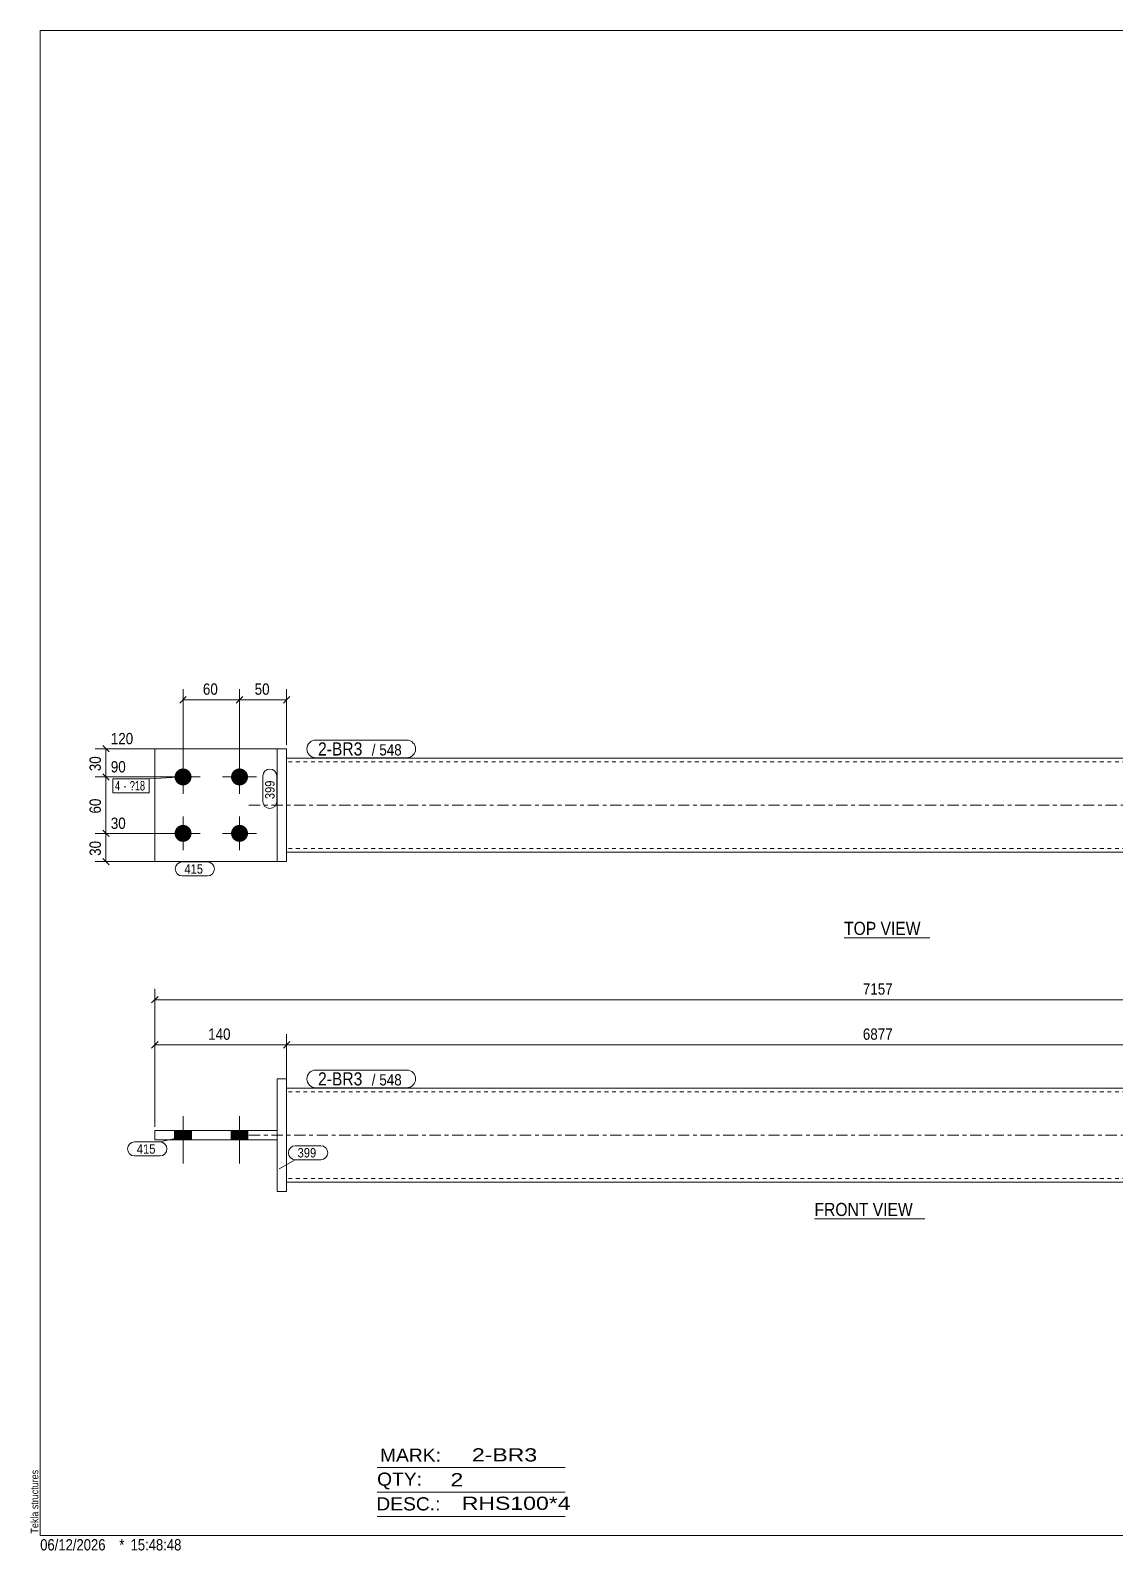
# Model space of a CAD drawing. Header units: millimetres. Extents: x 2 to 579, y 1 to 405.
# Drawn here: x 2.4 to 290.7, y 1 to 405 of the extents above; entities that cross this region are included whole.
import ezdxf

# ---------------------------------------------------------------- set-up
doc = ezdxf.new("R2010")
doc.units = ezdxf.units.MM
for name, pattern in [('XKITLINE00', [0]), ('XKITLINE01', [4, 1, -1, 1, -1]), ('XKITLINE03', [6, 3, -1, 1, -1])]:
    doc.linetypes.add(name, pattern=pattern)
for name, color, linetype, lineweight in [('Bolt', 3, 'Continuous', 0), ('BoltMark', 7, 'Continuous', 0), ('Dimensions', 7, 'Continuous', 0), ('DrawingSheet', 5, 'Continuous', 0), ('OtherObjectType', 7, 'Continuous', 0), ('Part', 2, 'Continuous', 0), ('PartMark', 7, 'Continuous', 0)]:
    doc.layers.add(name, color=color, linetype=linetype, lineweight=lineweight)
doc.styles.add('ARIAL', font='ARIAL.TTF')
doc.styles.add('ARIAL_NARROW', font='ARIALN.TTF')

# ---------------------------------------------------------------- blocks, each defined once
blk = doc.blocks.new('*A1')
at = {"layer": 'Bolt'}
for points in [[(45.2, 112.63), (45.2, 110.13), (40.7, 110.13), (40.7, 112.63)], [(45.2, 112.63), (45.2, 110.13), (40.7, 110.13), (40.7, 112.63)], [(60.2, 112.63), (60.2, 110.13), (55.7, 110.13), (55.7, 112.63)], [(60.2, 112.63), (60.2, 110.13), (55.7, 110.13), (55.7, 112.63)]]:
    blk.add_hatch(color=3, dxfattribs=at).paths.add_polyline_path(points, flags=17)
at = {"layer": 'Bolt', "color": 3, "linetype": 'XKITLINE00', "lineweight": 0}
for p, q in [((42.95, 116.38), (42.95, 103.88)), ((42.95, 116.38), (42.95, 103.88)), ((57.95, 116.38), (57.95, 103.88)), ((57.95, 116.38), (57.95, 103.88)), ((40.7, 112.63), (40.7, 110.13)), ((40.7, 112.63), (40.7, 110.13)), ((45.2, 112.63), (45.2, 110.13)), ((45.2, 112.63), (45.2, 110.13)), ((55.7, 112.63), (55.7, 110.13)), ((55.7, 112.63), (55.7, 110.13)), ((60.2, 112.63), (60.2, 110.13)), ((60.2, 112.63), (60.2, 110.13))]:
    blk.add_line(p, q, dxfattribs=at)
blk = doc.blocks.new('*A3')
at = {"layer": 'Part'}
blk.add_hatch(color=2, dxfattribs=at).paths.add_polyline_path([(309.75, 125.28), (311.35, 125.28), (310.55, 123.88)], flags=17)
at = {"layer": 'Part', "color": 2, "linetype": 'XKITLINE00', "lineweight": 0}
for p, q in [((310.55, 123.88), (309.75, 125.28)), ((309.75, 125.28), (311.35, 125.28)), ((311.35, 125.28), (310.55, 123.88)), ((70.45, 123.88), (227.95, 123.88)), ((228.05, 123.88), (385.55, 123.88)), ((227.95, 98.88), (70.45, 98.88)), ((385.55, 98.88), (228.05, 98.88))]:
    blk.add_line(p, q, dxfattribs=at)
at = {"layer": 'Part', "color": 7, "linetype": 'XKITLINE01', "lineweight": 0}
for p, q in [((70.45, 98.88), (70.45, 123.88)), ((227.95, 122.88), (70.45, 122.88)), ((385.55, 122.88), (228.05, 122.88)), ((385.55, 123.88), (385.55, 98.88)), ((227.95, 99.88), (70.45, 99.88)), ((385.55, 99.88), (228.05, 99.88))]:
    blk.add_line(p, q, dxfattribs=at)
at = {"layer": 'Part', "color": 7, "linetype": 'XKITLINE03', "lineweight": 0}
for p, q in [((60.45, 111.38), (227.95, 111.38)), ((228.05, 111.38), (395.55, 111.38))]:
    blk.add_line(p, q, dxfattribs=at)
at = {"layer": 'Part', "color": 2, "linetype": 'XKITLINE00', "lineweight": 0}
blk.add_circle((310.55, 124.78), 1, dxfattribs=at)
blk = doc.blocks.new('*A4')
at = {"layer": 'Part', "color": 2, "linetype": 'XKITLINE00', "lineweight": 0}
for p, q in [((35.45, 110.13), (35.45, 112.63)), ((35.45, 112.63), (67.95, 112.63)), ((35.45, 110.13), (67.95, 110.13)), ((67.95, 110.13), (67.95, 112.63))]:
    blk.add_line(p, q, dxfattribs=at)
blk = doc.blocks.new('*A5')
at = {"layer": 'Part', "color": 2, "linetype": 'XKITLINE00', "lineweight": 0}
for p, q in [((70.45, 126.38), (67.95, 126.38)), ((67.95, 96.38), (67.95, 126.38)), ((70.45, 96.38), (70.45, 126.38)), ((70.45, 96.38), (67.95, 96.38))]:
    blk.add_line(p, q, dxfattribs=at)
blk = doc.blocks.new('*A8')
at = {"layer": 'Bolt'}
for points in [[(42.89, 204.33), (42.84, 204.33), (42.78, 204.34), (42.73, 204.34), (42.67, 204.35), (42.62, 204.36), (42.57, 204.37), (42.51, 204.38), (42.46, 204.39), (42.4, 204.4), (42.35, 204.41), (42.3, 204.43), (42.24, 204.45), (42.19, 204.46), (42.14, 204.48), (42.09, 204.5), (42.04, 204.53), (41.99, 204.55), (41.94, 204.57), (41.89, 204.6), (41.84, 204.62), (41.79, 204.65), (41.75, 204.68), (41.7, 204.71), (41.65, 204.74), (41.61, 204.77), (41.57, 204.81), (41.52, 204.84), (41.48, 204.88), (41.44, 204.92), (41.4, 204.95), (41.36, 204.99), (41.32, 205.03), (41.28, 205.07), (41.25, 205.11), (41.21, 205.15), (41.18, 205.2), (41.14, 205.24), (41.11, 205.29), (41.08, 205.33), (41.05, 205.38), (41.02, 205.43), (40.99, 205.47), (40.97, 205.52), (40.94, 205.57), (40.92, 205.62), (40.89, 205.67), (40.87, 205.72), (40.85, 205.77), (40.83, 205.82), (40.81, 205.88), (40.8, 205.93), (40.78, 205.98), (40.77, 206.04), (40.75, 206.09), (40.74, 206.14), (40.73, 206.2), (40.72, 206.25), (40.72, 206.31), (40.71, 206.36), (40.71, 206.42), (40.7, 206.47), (40.7, 206.53), (40.7, 206.58), (40.7, 206.64), (40.7, 206.69), (40.71, 206.75), (40.71, 206.8), (40.72, 206.86), (40.72, 206.91), (40.73, 206.97), (40.74, 207.02), (40.75, 207.08), (40.77, 207.13), (40.78, 207.18), (40.8, 207.24), (40.81, 207.29), (40.83, 207.34), (40.85, 207.39), (40.87, 207.44), (40.89, 207.49), (40.92, 207.54), (40.94, 207.59), (40.97, 207.64), (40.99, 207.69), (41.02, 207.74), (41.05, 207.79), (41.08, 207.83), (41.11, 207.88), (41.14, 207.92), (41.18, 207.97), (41.21, 208.01), (41.25, 208.05), (41.28, 208.09), (41.32, 208.13), (41.36, 208.17), (41.4, 208.21), (41.44, 208.25), (41.48, 208.29), (41.52, 208.32), (41.57, 208.36), (41.61, 208.39), (41.65, 208.42), (41.7, 208.45), (41.75, 208.48), (41.79, 208.51), (41.84, 208.54), (41.89, 208.57), (41.94, 208.59), (41.99, 208.62), (42.04, 208.64), (42.09, 208.66), (42.14, 208.68), (42.19, 208.7), (42.24, 208.72), (42.3, 208.74), (42.35, 208.75), (42.4, 208.76), (42.46, 208.78), (42.51, 208.79), (42.57, 208.8), (42.62, 208.81), (42.67, 208.82), (42.73, 208.82), (42.78, 208.83), (42.84, 208.83), (42.89, 208.83), (42.95, 208.83), (43.01, 208.83), (43.06, 208.83), (43.12, 208.83), (43.17, 208.82), (43.23, 208.82), (43.28, 208.81), (43.33, 208.8), (43.39, 208.79), (43.44, 208.78), (43.5, 208.76), (43.55, 208.75), (43.6, 208.74), (43.66, 208.72), (43.71, 208.7), (43.76, 208.68), (43.81, 208.66), (43.86, 208.64), (43.91, 208.62), (43.96, 208.59), (44.01, 208.57), (44.06, 208.54), (44.11, 208.51), (44.15, 208.48), (44.2, 208.45), (44.25, 208.42), (44.29, 208.39), (44.33, 208.36), (44.38, 208.32), (44.42, 208.29), (44.46, 208.25), (44.5, 208.21), (44.54, 208.17), (44.58, 208.13), (44.62, 208.09), (44.65, 208.05), (44.69, 208.01), (44.72, 207.97), (44.76, 207.92), (44.79, 207.88), (44.82, 207.83), (44.85, 207.79), (44.88, 207.74), (44.91, 207.69), (44.93, 207.64), (44.96, 207.59), (44.98, 207.54), (45.01, 207.49), (45.03, 207.44), (45.05, 207.39), (45.07, 207.34), (45.09, 207.29), (45.1, 207.24), (45.12, 207.18), (45.13, 207.13), (45.15, 207.08), (45.16, 207.02), (45.17, 206.97), (45.18, 206.91), (45.18, 206.86), (45.19, 206.8), (45.19, 206.75), (45.2, 206.69), (45.2, 206.64), (45.2, 206.58), (45.2, 206.53), (45.2, 206.47), (45.19, 206.42), (45.19, 206.36), (45.18, 206.31), (45.18, 206.25), (45.17, 206.2), (45.16, 206.14), (45.15, 206.09), (45.13, 206.04), (45.12, 205.98), (45.1, 205.93), (45.09, 205.88), (45.07, 205.82), (45.05, 205.77), (45.03, 205.72), (45.01, 205.67), (44.98, 205.62), (44.96, 205.57), (44.93, 205.52), (44.91, 205.47), (44.88, 205.43), (44.85, 205.38), (44.82, 205.33), (44.79, 205.29), (44.76, 205.24), (44.72, 205.2), (44.69, 205.15), (44.65, 205.11), (44.62, 205.07), (44.58, 205.03), (44.54, 204.99), (44.5, 204.95), (44.46, 204.92), (44.42, 204.88), (44.38, 204.84), (44.33, 204.81), (44.29, 204.77), (44.25, 204.74), (44.2, 204.71), (44.15, 204.68), (44.11, 204.65), (44.06, 204.62), (44.01, 204.6), (43.96, 204.57), (43.91, 204.55), (43.86, 204.53), (43.81, 204.5), (43.76, 204.48), (43.71, 204.46), (43.66, 204.45), (43.6, 204.43), (43.55, 204.41), (43.5, 204.4), (43.44, 204.39), (43.39, 204.38), (43.33, 204.37), (43.28, 204.36), (43.23, 204.35), (43.17, 204.34), (43.12, 204.34), (43.06, 204.33), (43.01, 204.33), (42.95, 204.33)], [(57.89, 204.33), (57.84, 204.33), (57.78, 204.34), (57.73, 204.34), (57.67, 204.35), (57.62, 204.36), (57.57, 204.37), (57.51, 204.38), (57.46, 204.39), (57.4, 204.4), (57.35, 204.41), (57.3, 204.43), (57.24, 204.45), (57.19, 204.46), (57.14, 204.48), (57.09, 204.5), (57.04, 204.53), (56.99, 204.55), (56.94, 204.57), (56.89, 204.6), (56.84, 204.62), (56.79, 204.65), (56.75, 204.68), (56.7, 204.71), (56.65, 204.74), (56.61, 204.77), (56.57, 204.81), (56.52, 204.84), (56.48, 204.88), (56.44, 204.92), (56.4, 204.95), (56.36, 204.99), (56.32, 205.03), (56.28, 205.07), (56.25, 205.11), (56.21, 205.15), (56.18, 205.2), (56.14, 205.24), (56.11, 205.29), (56.08, 205.33), (56.05, 205.38), (56.02, 205.43), (55.99, 205.47), (55.97, 205.52), (55.94, 205.57), (55.92, 205.62), (55.89, 205.67), (55.87, 205.72), (55.85, 205.77), (55.83, 205.82), (55.81, 205.88), (55.8, 205.93), (55.78, 205.98), (55.77, 206.04), (55.75, 206.09), (55.74, 206.14), (55.73, 206.2), (55.72, 206.25), (55.72, 206.31), (55.71, 206.36), (55.71, 206.42), (55.7, 206.47), (55.7, 206.53), (55.7, 206.58), (55.7, 206.64), (55.7, 206.69), (55.71, 206.75), (55.71, 206.8), (55.72, 206.86), (55.72, 206.91), (55.73, 206.97), (55.74, 207.02), (55.75, 207.08), (55.77, 207.13), (55.78, 207.18), (55.8, 207.24), (55.81, 207.29), (55.83, 207.34), (55.85, 207.39), (55.87, 207.44), (55.89, 207.49), (55.92, 207.54), (55.94, 207.59), (55.97, 207.64), (55.99, 207.69), (56.02, 207.74), (56.05, 207.79), (56.08, 207.83), (56.11, 207.88), (56.14, 207.92), (56.18, 207.97), (56.21, 208.01), (56.25, 208.05), (56.28, 208.09), (56.32, 208.13), (56.36, 208.17), (56.4, 208.21), (56.44, 208.25), (56.48, 208.29), (56.52, 208.32), (56.57, 208.36), (56.61, 208.39), (56.65, 208.42), (56.7, 208.45), (56.75, 208.48), (56.79, 208.51), (56.84, 208.54), (56.89, 208.57), (56.94, 208.59), (56.99, 208.62), (57.04, 208.64), (57.09, 208.66), (57.14, 208.68), (57.19, 208.7), (57.24, 208.72), (57.3, 208.74), (57.35, 208.75), (57.4, 208.76), (57.46, 208.78), (57.51, 208.79), (57.57, 208.8), (57.62, 208.81), (57.67, 208.82), (57.73, 208.82), (57.78, 208.83), (57.84, 208.83), (57.89, 208.83), (57.95, 208.83), (58.01, 208.83), (58.06, 208.83), (58.12, 208.83), (58.17, 208.82), (58.23, 208.82), (58.28, 208.81), (58.33, 208.8), (58.39, 208.79), (58.44, 208.78), (58.5, 208.76), (58.55, 208.75), (58.6, 208.74), (58.66, 208.72), (58.71, 208.7), (58.76, 208.68), (58.81, 208.66), (58.86, 208.64), (58.91, 208.62), (58.96, 208.59), (59.01, 208.57), (59.06, 208.54), (59.11, 208.51), (59.15, 208.48), (59.2, 208.45), (59.25, 208.42), (59.29, 208.39), (59.33, 208.36), (59.38, 208.32), (59.42, 208.29), (59.46, 208.25), (59.5, 208.21), (59.54, 208.17), (59.58, 208.13), (59.62, 208.09), (59.65, 208.05), (59.69, 208.01), (59.72, 207.97), (59.76, 207.92), (59.79, 207.88), (59.82, 207.83), (59.85, 207.79), (59.88, 207.74), (59.91, 207.69), (59.93, 207.64), (59.96, 207.59), (59.98, 207.54), (60.01, 207.49), (60.03, 207.44), (60.05, 207.39), (60.07, 207.34), (60.09, 207.29), (60.1, 207.24), (60.12, 207.18), (60.13, 207.13), (60.15, 207.08), (60.16, 207.02), (60.17, 206.97), (60.18, 206.91), (60.18, 206.86), (60.19, 206.8), (60.19, 206.75), (60.2, 206.69), (60.2, 206.64), (60.2, 206.58), (60.2, 206.53), (60.2, 206.47), (60.19, 206.42), (60.19, 206.36), (60.18, 206.31), (60.18, 206.25), (60.17, 206.2), (60.16, 206.14), (60.15, 206.09), (60.13, 206.04), (60.12, 205.98), (60.1, 205.93), (60.09, 205.88), (60.07, 205.82), (60.05, 205.77), (60.03, 205.72), (60.01, 205.67), (59.98, 205.62), (59.96, 205.57), (59.93, 205.52), (59.91, 205.47), (59.88, 205.43), (59.85, 205.38), (59.82, 205.33), (59.79, 205.29), (59.76, 205.24), (59.72, 205.2), (59.69, 205.15), (59.65, 205.11), (59.62, 205.07), (59.58, 205.03), (59.54, 204.99), (59.5, 204.95), (59.46, 204.92), (59.42, 204.88), (59.38, 204.84), (59.33, 204.81), (59.29, 204.77), (59.25, 204.74), (59.2, 204.71), (59.15, 204.68), (59.11, 204.65), (59.06, 204.62), (59.01, 204.6), (58.96, 204.57), (58.91, 204.55), (58.86, 204.53), (58.81, 204.5), (58.76, 204.48), (58.71, 204.46), (58.66, 204.45), (58.6, 204.43), (58.55, 204.41), (58.5, 204.4), (58.44, 204.39), (58.39, 204.38), (58.33, 204.37), (58.28, 204.36), (58.23, 204.35), (58.17, 204.34), (58.12, 204.34), (58.06, 204.33), (58.01, 204.33), (57.95, 204.33)], [(42.89, 189.33), (42.84, 189.33), (42.78, 189.34), (42.73, 189.34), (42.67, 189.35), (42.62, 189.36), (42.57, 189.37), (42.51, 189.38), (42.46, 189.39), (42.4, 189.4), (42.35, 189.41), (42.3, 189.43), (42.24, 189.45), (42.19, 189.46), (42.14, 189.48), (42.09, 189.5), (42.04, 189.53), (41.99, 189.55), (41.94, 189.57), (41.89, 189.6), (41.84, 189.62), (41.79, 189.65), (41.75, 189.68), (41.7, 189.71), (41.65, 189.74), (41.61, 189.77), (41.57, 189.81), (41.52, 189.84), (41.48, 189.88), (41.44, 189.92), (41.4, 189.95), (41.36, 189.99), (41.32, 190.03), (41.28, 190.07), (41.25, 190.11), (41.21, 190.15), (41.18, 190.2), (41.14, 190.24), (41.11, 190.29), (41.08, 190.33), (41.05, 190.38), (41.02, 190.43), (40.99, 190.47), (40.97, 190.52), (40.94, 190.57), (40.92, 190.62), (40.89, 190.67), (40.87, 190.72), (40.85, 190.77), (40.83, 190.82), (40.81, 190.88), (40.8, 190.93), (40.78, 190.98), (40.77, 191.04), (40.75, 191.09), (40.74, 191.14), (40.73, 191.2), (40.72, 191.25), (40.72, 191.31), (40.71, 191.36), (40.71, 191.42), (40.7, 191.47), (40.7, 191.53), (40.7, 191.58), (40.7, 191.64), (40.7, 191.69), (40.71, 191.75), (40.71, 191.8), (40.72, 191.86), (40.72, 191.91), (40.73, 191.97), (40.74, 192.02), (40.75, 192.08), (40.77, 192.13), (40.78, 192.18), (40.8, 192.24), (40.81, 192.29), (40.83, 192.34), (40.85, 192.39), (40.87, 192.44), (40.89, 192.49), (40.92, 192.54), (40.94, 192.59), (40.97, 192.64), (40.99, 192.69), (41.02, 192.74), (41.05, 192.79), (41.08, 192.83), (41.11, 192.88), (41.14, 192.92), (41.18, 192.97), (41.21, 193.01), (41.25, 193.05), (41.28, 193.09), (41.32, 193.13), (41.36, 193.17), (41.4, 193.21), (41.44, 193.25), (41.48, 193.29), (41.52, 193.32), (41.57, 193.36), (41.61, 193.39), (41.65, 193.42), (41.7, 193.45), (41.75, 193.48), (41.79, 193.51), (41.84, 193.54), (41.89, 193.57), (41.94, 193.59), (41.99, 193.62), (42.04, 193.64), (42.09, 193.66), (42.14, 193.68), (42.19, 193.7), (42.24, 193.72), (42.3, 193.74), (42.35, 193.75), (42.4, 193.76), (42.46, 193.78), (42.51, 193.79), (42.57, 193.8), (42.62, 193.81), (42.67, 193.82), (42.73, 193.82), (42.78, 193.83), (42.84, 193.83), (42.89, 193.83), (42.95, 193.83), (43.01, 193.83), (43.06, 193.83), (43.12, 193.83), (43.17, 193.82), (43.23, 193.82), (43.28, 193.81), (43.33, 193.8), (43.39, 193.79), (43.44, 193.78), (43.5, 193.76), (43.55, 193.75), (43.6, 193.74), (43.66, 193.72), (43.71, 193.7), (43.76, 193.68), (43.81, 193.66), (43.86, 193.64), (43.91, 193.62), (43.96, 193.59), (44.01, 193.57), (44.06, 193.54), (44.11, 193.51), (44.15, 193.48), (44.2, 193.45), (44.25, 193.42), (44.29, 193.39), (44.33, 193.36), (44.38, 193.32), (44.42, 193.29), (44.46, 193.25), (44.5, 193.21), (44.54, 193.17), (44.58, 193.13), (44.62, 193.09), (44.65, 193.05), (44.69, 193.01), (44.72, 192.97), (44.76, 192.92), (44.79, 192.88), (44.82, 192.83), (44.85, 192.79), (44.88, 192.74), (44.91, 192.69), (44.93, 192.64), (44.96, 192.59), (44.98, 192.54), (45.01, 192.49), (45.03, 192.44), (45.05, 192.39), (45.07, 192.34), (45.09, 192.29), (45.1, 192.24), (45.12, 192.18), (45.13, 192.13), (45.15, 192.08), (45.16, 192.02), (45.17, 191.97), (45.18, 191.91), (45.18, 191.86), (45.19, 191.8), (45.19, 191.75), (45.2, 191.69), (45.2, 191.64), (45.2, 191.58), (45.2, 191.53), (45.2, 191.47), (45.19, 191.42), (45.19, 191.36), (45.18, 191.31), (45.18, 191.25), (45.17, 191.2), (45.16, 191.14), (45.15, 191.09), (45.13, 191.04), (45.12, 190.98), (45.1, 190.93), (45.09, 190.88), (45.07, 190.82), (45.05, 190.77), (45.03, 190.72), (45.01, 190.67), (44.98, 190.62), (44.96, 190.57), (44.93, 190.52), (44.91, 190.47), (44.88, 190.43), (44.85, 190.38), (44.82, 190.33), (44.79, 190.29), (44.76, 190.24), (44.72, 190.2), (44.69, 190.15), (44.65, 190.11), (44.62, 190.07), (44.58, 190.03), (44.54, 189.99), (44.5, 189.95), (44.46, 189.92), (44.42, 189.88), (44.38, 189.84), (44.33, 189.81), (44.29, 189.77), (44.25, 189.74), (44.2, 189.71), (44.15, 189.68), (44.11, 189.65), (44.06, 189.62), (44.01, 189.6), (43.96, 189.57), (43.91, 189.55), (43.86, 189.53), (43.81, 189.5), (43.76, 189.48), (43.71, 189.46), (43.66, 189.45), (43.6, 189.43), (43.55, 189.41), (43.5, 189.4), (43.44, 189.39), (43.39, 189.38), (43.33, 189.37), (43.28, 189.36), (43.23, 189.35), (43.17, 189.34), (43.12, 189.34), (43.06, 189.33), (43.01, 189.33), (42.95, 189.33)], [(57.89, 189.33), (57.84, 189.33), (57.78, 189.34), (57.73, 189.34), (57.67, 189.35), (57.62, 189.36), (57.57, 189.37), (57.51, 189.38), (57.46, 189.39), (57.4, 189.4), (57.35, 189.41), (57.3, 189.43), (57.24, 189.45), (57.19, 189.46), (57.14, 189.48), (57.09, 189.5), (57.04, 189.53), (56.99, 189.55), (56.94, 189.57), (56.89, 189.6), (56.84, 189.62), (56.79, 189.65), (56.75, 189.68), (56.7, 189.71), (56.65, 189.74), (56.61, 189.77), (56.57, 189.81), (56.52, 189.84), (56.48, 189.88), (56.44, 189.92), (56.4, 189.95), (56.36, 189.99), (56.32, 190.03), (56.28, 190.07), (56.25, 190.11), (56.21, 190.15), (56.18, 190.2), (56.14, 190.24), (56.11, 190.29), (56.08, 190.33), (56.05, 190.38), (56.02, 190.43), (55.99, 190.47), (55.97, 190.52), (55.94, 190.57), (55.92, 190.62), (55.89, 190.67), (55.87, 190.72), (55.85, 190.77), (55.83, 190.82), (55.81, 190.88), (55.8, 190.93), (55.78, 190.98), (55.77, 191.04), (55.75, 191.09), (55.74, 191.14), (55.73, 191.2), (55.72, 191.25), (55.72, 191.31), (55.71, 191.36), (55.71, 191.42), (55.7, 191.47), (55.7, 191.53), (55.7, 191.58), (55.7, 191.64), (55.7, 191.69), (55.71, 191.75), (55.71, 191.8), (55.72, 191.86), (55.72, 191.91), (55.73, 191.97), (55.74, 192.02), (55.75, 192.08), (55.77, 192.13), (55.78, 192.18), (55.8, 192.24), (55.81, 192.29), (55.83, 192.34), (55.85, 192.39), (55.87, 192.44), (55.89, 192.49), (55.92, 192.54), (55.94, 192.59), (55.97, 192.64), (55.99, 192.69), (56.02, 192.74), (56.05, 192.79), (56.08, 192.83), (56.11, 192.88), (56.14, 192.92), (56.18, 192.97), (56.21, 193.01), (56.25, 193.05), (56.28, 193.09), (56.32, 193.13), (56.36, 193.17), (56.4, 193.21), (56.44, 193.25), (56.48, 193.29), (56.52, 193.32), (56.57, 193.36), (56.61, 193.39), (56.65, 193.42), (56.7, 193.45), (56.75, 193.48), (56.79, 193.51), (56.84, 193.54), (56.89, 193.57), (56.94, 193.59), (56.99, 193.62), (57.04, 193.64), (57.09, 193.66), (57.14, 193.68), (57.19, 193.7), (57.24, 193.72), (57.3, 193.74), (57.35, 193.75), (57.4, 193.76), (57.46, 193.78), (57.51, 193.79), (57.57, 193.8), (57.62, 193.81), (57.67, 193.82), (57.73, 193.82), (57.78, 193.83), (57.84, 193.83), (57.89, 193.83), (57.95, 193.83), (58.01, 193.83), (58.06, 193.83), (58.12, 193.83), (58.17, 193.82), (58.23, 193.82), (58.28, 193.81), (58.33, 193.8), (58.39, 193.79), (58.44, 193.78), (58.5, 193.76), (58.55, 193.75), (58.6, 193.74), (58.66, 193.72), (58.71, 193.7), (58.76, 193.68), (58.81, 193.66), (58.86, 193.64), (58.91, 193.62), (58.96, 193.59), (59.01, 193.57), (59.06, 193.54), (59.11, 193.51), (59.15, 193.48), (59.2, 193.45), (59.25, 193.42), (59.29, 193.39), (59.33, 193.36), (59.38, 193.32), (59.42, 193.29), (59.46, 193.25), (59.5, 193.21), (59.54, 193.17), (59.58, 193.13), (59.62, 193.09), (59.65, 193.05), (59.69, 193.01), (59.72, 192.97), (59.76, 192.92), (59.79, 192.88), (59.82, 192.83), (59.85, 192.79), (59.88, 192.74), (59.91, 192.69), (59.93, 192.64), (59.96, 192.59), (59.98, 192.54), (60.01, 192.49), (60.03, 192.44), (60.05, 192.39), (60.07, 192.34), (60.09, 192.29), (60.1, 192.24), (60.12, 192.18), (60.13, 192.13), (60.15, 192.08), (60.16, 192.02), (60.17, 191.97), (60.18, 191.91), (60.18, 191.86), (60.19, 191.8), (60.19, 191.75), (60.2, 191.69), (60.2, 191.64), (60.2, 191.58), (60.2, 191.53), (60.2, 191.47), (60.19, 191.42), (60.19, 191.36), (60.18, 191.31), (60.18, 191.25), (60.17, 191.2), (60.16, 191.14), (60.15, 191.09), (60.13, 191.04), (60.12, 190.98), (60.1, 190.93), (60.09, 190.88), (60.07, 190.82), (60.05, 190.77), (60.03, 190.72), (60.01, 190.67), (59.98, 190.62), (59.96, 190.57), (59.93, 190.52), (59.91, 190.47), (59.88, 190.43), (59.85, 190.38), (59.82, 190.33), (59.79, 190.29), (59.76, 190.24), (59.72, 190.2), (59.69, 190.15), (59.65, 190.11), (59.62, 190.07), (59.58, 190.03), (59.54, 189.99), (59.5, 189.95), (59.46, 189.92), (59.42, 189.88), (59.38, 189.84), (59.33, 189.81), (59.29, 189.77), (59.25, 189.74), (59.2, 189.71), (59.15, 189.68), (59.11, 189.65), (59.06, 189.62), (59.01, 189.6), (58.96, 189.57), (58.91, 189.55), (58.86, 189.53), (58.81, 189.5), (58.76, 189.48), (58.71, 189.46), (58.66, 189.45), (58.6, 189.43), (58.55, 189.41), (58.5, 189.4), (58.44, 189.39), (58.39, 189.38), (58.33, 189.37), (58.28, 189.36), (58.23, 189.35), (58.17, 189.34), (58.12, 189.34), (58.06, 189.33), (58.01, 189.33), (57.95, 189.33)]]:
    blk.add_hatch(color=3, dxfattribs=at).paths.add_polyline_path(points, flags=17)
at = {"layer": 'Bolt', "color": 3, "linetype": 'XKITLINE00', "lineweight": 0}
for p, q in [((42.95, 211.08), (42.95, 202.08)), ((57.95, 211.08), (57.95, 202.08)), ((47.45, 206.58), (38.45, 206.58)), ((62.45, 206.58), (53.45, 206.58)), ((42.95, 196.08), (42.95, 187.08)), ((57.95, 196.08), (57.95, 187.08)), ((47.45, 191.58), (38.45, 191.58)), ((62.45, 191.58), (53.45, 191.58))]:
    blk.add_line(p, q, dxfattribs=at)
blk = doc.blocks.new('*A10')
at = {"layer": 'Part'}
blk.add_hatch(color=2, dxfattribs=at).paths.add_polyline_path([(309.75, 200.48), (311.35, 200.48), (310.55, 199.08)], flags=17)
at = {"layer": 'Part', "color": 2, "linetype": 'XKITLINE00', "lineweight": 0}
for p, q in [((227.95, 211.58), (70.45, 211.58)), ((385.55, 211.58), (228.05, 211.58)), ((310.55, 199.08), (309.75, 200.48)), ((309.75, 200.48), (311.35, 200.48)), ((311.35, 200.48), (310.55, 199.08)), ((227.95, 186.58), (70.45, 186.58)), ((385.55, 186.58), (228.05, 186.58))]:
    blk.add_line(p, q, dxfattribs=at)
at = {"layer": 'Part', "color": 7, "linetype": 'XKITLINE01', "lineweight": 0}
for p, q in [((70.45, 186.58), (70.45, 211.58)), ((227.95, 210.58), (70.45, 210.58)), ((385.55, 210.58), (228.05, 210.58)), ((385.55, 186.58), (385.55, 211.58)), ((227.95, 187.58), (70.45, 187.58)), ((385.55, 187.58), (228.05, 187.58))]:
    blk.add_line(p, q, dxfattribs=at)
at = {"layer": 'Part', "color": 7, "linetype": 'XKITLINE03', "lineweight": 0}
for p, q in [((60.45, 199.08), (227.95, 199.08)), ((228.05, 199.08), (395.55, 199.08))]:
    blk.add_line(p, q, dxfattribs=at)
at = {"layer": 'Part', "color": 2, "linetype": 'XKITLINE00', "lineweight": 0}
blk.add_circle((310.55, 199.98), 1, dxfattribs=at)
blk = doc.blocks.new('*A11')
at = {"layer": 'Part', "color": 2, "linetype": 'XKITLINE00', "lineweight": 0}
for p, q in [((35.45, 184.08), (35.45, 214.08)), ((35.45, 214.08), (67.95, 214.08)), ((35.45, 184.08), (67.95, 184.08))]:
    blk.add_line(p, q, dxfattribs=at)
at = {"layer": 'Part', "color": 7, "linetype": 'XKITLINE01', "lineweight": 0}
blk.add_line((67.95, 184.08), (67.95, 214.08), dxfattribs=at)
blk = doc.blocks.new('*A12')
at = {"layer": 'Part', "color": 2, "linetype": 'XKITLINE00', "lineweight": 0}
for p, q in [((70.45, 214.08), (67.95, 214.08)), ((67.95, 214.08), (67.95, 184.08)), ((70.45, 184.08), (70.45, 214.08)), ((67.95, 184.08), (70.45, 184.08))]:
    blk.add_line(p, q, dxfattribs=at)
blk = doc.blocks.new('*A15')
at = {"layer": 'DrawingSheet', "color": 5, "linetype": 'XKITLINE00', "lineweight": 0}
for p, q in [((579, 405), (5, 405)), ((5, 405), (5, 5)), ((579, 5), (579, 405)), ((5, 5), (579, 5))]:
    blk.add_line(p, q, dxfattribs=at)
at = {"layer": 'DrawingSheet', "color": 5, "style": 'ARIAL', "width": 0.85}
blk.add_text('Tekla structures', height=2, rotation=90, dxfattribs=at).set_placement((4.5, 5.5))
blk = doc.blocks.new('*A19')
at = {"layer": 'OtherObjectType', "color": 6, "linetype": 'XKITLINE00', "lineweight": 0}
for p, q in [((94.5, 23), (144.5, 23)), ((94.5, 16.5), (144.5, 16.5)), ((94.5, 10), (144.5, 10))]:
    blk.add_line(p, q, dxfattribs=at)
at = {"layer": 'OtherObjectType', "color": 6, "style": 'ARIAL_NARROW'}
for s, width, p in [('MARK:', 1.275, (95.27, 24.58)), ('2-BR3', 1.525501, (119.69, 24.65)), ('QTY:', 1.275, (94.5, 18.19)), ('2', 1.525501, (113.99, 18.05)), ('DESC.:', 1.275, (94.29, 11.63)), ('RHS100*4', 1.525501, (117, 11.79))]:
    blk.add_text(s, height=3.5, dxfattribs=dict(at, width=width)).set_placement(p)
blk = doc.blocks.new('*A22')
at = {"layer": 'OtherObjectType', "color": 7, "style": 'ARIAL_NARROW', "width": 1.008832}
for s, p in [('06/12/2026', (4.99, 1)), ('15:48:48', (29, 1)), ('*', (26, 1))]:
    blk.add_text(s, height=3, dxfattribs=at).set_placement(p)
blk = doc.blocks.new('*A23')
at = {"layer": 'Dimensions', "color": 7, "linetype": 'XKITLINE00', "lineweight": 0}
for p, q in [((35.45, 113.63), (35.45, 150.23)), ((420.55, 113.63), (420.55, 150.23)), ((36.3, 148.23), (34.6, 146.53)), ((35.45, 147.38), (420.55, 147.38)), ((421.4, 148.23), (419.7, 146.53))]:
    blk.add_line(p, q, dxfattribs=at)
at = {"layer": 'Dimensions', "color": 3}
for p in [(35.45, 147.38), (420.55, 147.38)]:
    blk.add_point(p, dxfattribs=at)
at = {"layer": 'Dimensions', "color": 3, "style": 'ARIAL', "width": 0.85}
blk.add_text('7157', height=3, dxfattribs=at).set_placement((223.55, 148.73))
blk = doc.blocks.new('*A24')
at = {"layer": 'Dimensions', "color": 7, "linetype": 'XKITLINE00', "lineweight": 0}
for p, q in [((35.45, 113.63), (35.45, 138.23)), ((70.45, 124.88), (70.45, 138.23)), ((36.3, 136.23), (34.6, 134.53)), ((35.45, 135.38), (70.45, 135.38)), ((71.3, 136.23), (69.6, 134.53))]:
    blk.add_line(p, q, dxfattribs=at)
at = {"layer": 'Dimensions', "color": 3}
for p in [(35.45, 135.38), (70.45, 135.38)]:
    blk.add_point(p, dxfattribs=at)
at = {"layer": 'Dimensions', "color": 3, "style": 'ARIAL', "width": 0.85}
blk.add_text('140', height=3, dxfattribs=at).set_placement((49.61, 136.73))
blk = doc.blocks.new('*A25')
at = {"layer": 'Dimensions', "color": 7, "linetype": 'XKITLINE00', "lineweight": 0}
for p, q in [((70.45, 124.88), (70.45, 138.23)), ((385.55, 124.88), (385.55, 138.23)), ((71.3, 136.23), (69.6, 134.53)), ((70.45, 135.38), (385.55, 135.38)), ((386.4, 136.23), (384.7, 134.53))]:
    blk.add_line(p, q, dxfattribs=at)
at = {"layer": 'Dimensions', "color": 3}
for p in [(70.45, 135.38), (385.55, 135.38)]:
    blk.add_point(p, dxfattribs=at)
at = {"layer": 'Dimensions', "color": 3, "style": 'ARIAL', "width": 0.85}
blk.add_text('6877', height=3, dxfattribs=at).set_placement((223.55, 136.73))
blk = doc.blocks.new('*A29')
at = {"layer": 'PartMark', "color": 7, "linetype": 'XKITLINE00', "lineweight": 0}
for p, q in [((72.77, 108.55), (79.53, 108.55)), ((68.52, 102.46), (72.77, 104.85)), ((72.77, 104.85), (79.53, 104.85))]:
    blk.add_line(p, q, dxfattribs=at)
for centre, start, end in [((72.77, 106.7), 90, 270), ((79.53, 106.7), 270, 90)]:
    blk.add_arc(centre, 1.85, start, end, dxfattribs=at)
at = {"layer": 'PartMark', "color": 3, "style": 'ARIAL', "width": 0.85}
blk.add_text('399', height=2.5, dxfattribs=at).set_placement((73.37, 105.45))
blk = doc.blocks.new('*A30')
at = {"layer": 'PartMark', "color": 7, "linetype": 'XKITLINE00', "lineweight": 0}
for p, q in [((30.06, 109.56), (36.83, 109.56)), ((42.02, 110.71), (36.83, 109.56)), ((30.06, 105.86), (36.83, 105.86))]:
    blk.add_line(p, q, dxfattribs=at)
for centre, start, end in [((30.06, 107.71), 90, 270), ((36.83, 107.71), 270, 90)]:
    blk.add_arc(centre, 1.85, start, end, dxfattribs=at)
at = {"layer": 'PartMark', "color": 3, "style": 'ARIAL', "width": 0.85}
blk.add_text('415', height=2.5, dxfattribs=at).set_placement((30.66, 106.46))
blk = doc.blocks.new('*A31')
at = {"layer": 'PartMark', "color": 7, "linetype": 'XKITLINE00', "lineweight": 0}
for p, q in [((78.2, 128.68), (102.37, 128.68)), ((78.2, 123.98), (102.37, 123.98))]:
    blk.add_line(p, q, dxfattribs=at)
for centre, start, end in [((78.2, 126.33), 90, 270), ((102.37, 126.33), 270, 90)]:
    blk.add_arc(centre, 2.35, start, end, dxfattribs=at)
at = {"layer": 'PartMark', "color": 1, "style": 'ARIAL', "width": 0.85}
blk.add_text('2-BR3', height=3.5, dxfattribs=at).set_placement((78.8, 124.58))
at = {"layer": 'PartMark', "color": 3, "style": 'ARIAL', "width": 0.85}
for s, p in [('/', (93.08, 124.58)), ('548', (95.09, 124.58))]:
    blk.add_text(s, height=3, dxfattribs=at).set_placement(p)
blk = doc.blocks.new('*A32')
at = {"layer": 'OtherObjectType', "color": 7, "linetype": 'XKITLINE00', "lineweight": 0}
blk.add_line((210.71, 89.13), (240.01, 89.13), dxfattribs=at)
at = {"layer": 'OtherObjectType', "color": 7, "style": 'ARIAL', "width": 0.85}
blk.add_text('FRONT VIEW', height=3.5, dxfattribs=at).set_placement((210.71, 89.88))
blk = doc.blocks.new('*A33')
at = {"layer": 'Dimensions', "color": 7, "linetype": 'XKITLINE00', "lineweight": 0}
for p, q in [((43.8, 227.93), (42.1, 226.23)), ((42.95, 207.58), (42.95, 229.93)), ((42.95, 227.08), (57.95, 227.08)), ((58.8, 227.93), (57.1, 226.23)), ((57.95, 207.58), (57.95, 229.93))]:
    blk.add_line(p, q, dxfattribs=at)
at = {"layer": 'Dimensions', "color": 3}
for p in [(42.95, 227.08), (57.95, 227.08)]:
    blk.add_point(p, dxfattribs=at)
at = {"layer": 'Dimensions', "color": 3, "style": 'ARIAL', "width": 0.85}
blk.add_text('60', height=3, dxfattribs=at).set_placement((48.22, 228.43))
blk = doc.blocks.new('*A34')
at = {"layer": 'Dimensions', "color": 7, "linetype": 'XKITLINE00', "lineweight": 0}
for p, q in [((58.8, 227.93), (57.1, 226.23)), ((57.95, 207.58), (57.95, 229.93)), ((57.95, 227.08), (70.45, 227.08)), ((71.3, 227.93), (69.6, 226.23)), ((70.45, 215.08), (70.45, 229.93))]:
    blk.add_line(p, q, dxfattribs=at)
at = {"layer": 'Dimensions', "color": 3}
for p in [(57.95, 227.08), (70.45, 227.08)]:
    blk.add_point(p, dxfattribs=at)
at = {"layer": 'Dimensions', "color": 3, "style": 'ARIAL', "width": 0.85}
blk.add_text('50', height=3, dxfattribs=at).set_placement((61.97, 228.43))
blk = doc.blocks.new('*A37')
at = {"layer": 'Dimensions', "color": 7, "linetype": 'XKITLINE00', "lineweight": 0}
for p, q in [((41.95, 191.58), (19.6, 191.58)), ((21.6, 192.43), (23.3, 190.73)), ((22.45, 184.08), (22.45, 191.58)), ((66.95, 184.08), (19.6, 184.08)), ((21.6, 184.93), (23.3, 183.23))]:
    blk.add_line(p, q, dxfattribs=at)
at = {"layer": 'Dimensions', "color": 3}
for p in [(22.45, 191.58), (22.45, 184.08)]:
    blk.add_point(p, dxfattribs=at)
at = {"layer": 'Dimensions', "color": 3, "style": 'ARIAL', "width": 0.85}
blk.add_text('30', height=3, dxfattribs=at).set_placement((23.75, 192.78))
blk.add_text('30', height=3, rotation=90.0002, dxfattribs=at).set_placement((21.1, 185.61))
blk = doc.blocks.new('*A38')
at = {"layer": 'Dimensions', "color": 7, "linetype": 'XKITLINE00', "lineweight": 0}
for p, q in [((41.95, 206.58), (19.6, 206.58)), ((21.6, 207.43), (23.3, 205.73)), ((22.45, 191.58), (22.45, 206.58)), ((41.95, 191.58), (19.6, 191.58)), ((21.6, 192.43), (23.3, 190.73))]:
    blk.add_line(p, q, dxfattribs=at)
at = {"layer": 'Dimensions', "color": 3}
for p in [(22.45, 206.58), (22.45, 191.58)]:
    blk.add_point(p, dxfattribs=at)
at = {"layer": 'Dimensions', "color": 3, "style": 'ARIAL', "width": 0.85}
blk.add_text('90', height=3, dxfattribs=at).set_placement((23.75, 207.78))
blk.add_text('60', height=3, rotation=90.0002, dxfattribs=at).set_placement((21.1, 196.86))
blk = doc.blocks.new('*A39')
at = {"layer": 'Dimensions', "color": 7, "linetype": 'XKITLINE00', "lineweight": 0}
for p, q in [((21.6, 214.93), (23.3, 213.23)), ((66.95, 214.08), (19.6, 214.08)), ((22.45, 206.58), (22.45, 214.08)), ((41.95, 206.58), (19.6, 206.58)), ((21.6, 207.43), (23.3, 205.73))]:
    blk.add_line(p, q, dxfattribs=at)
at = {"layer": 'Dimensions', "color": 3}
for p in [(22.45, 214.08), (22.45, 206.58)]:
    blk.add_point(p, dxfattribs=at)
at = {"layer": 'Dimensions', "color": 3, "style": 'ARIAL', "width": 0.85}
blk.add_text('120', height=3, dxfattribs=at).set_placement((23.75, 215.28))
blk.add_text('30', height=3, rotation=90.0002, dxfattribs=at).set_placement((21.1, 208.11))
blk = doc.blocks.new('*A44')
at = {"layer": 'BoltMark', "color": 7, "linetype": 'XKITLINE00', "lineweight": 0}
for p, q in [((24.26, 206.1), (33.95, 206.1)), ((24.26, 202.4), (24.26, 206.1)), ((42.95, 206.58), (33.95, 206.1)), ((33.95, 202.4), (33.95, 206.1)), ((24.26, 202.4), (33.95, 202.4))]:
    blk.add_line(p, q, dxfattribs=at)
at = {"layer": 'BoltMark', "color": 3, "style": 'ARIAL_NARROW', "width": 0.85}
for s, p in [('4', (24.86, 203)), ('-', (27.13, 203)), ('?18', (28.79, 203))]:
    blk.add_text(s, height=2.5, dxfattribs=at).set_placement(p)
blk = doc.blocks.new('*A47')
at = {"layer": 'PartMark', "color": 7, "linetype": 'XKITLINE00', "lineweight": 0}
for p, q in [((64.15, 200.07), (64.15, 206.83)), ((67.85, 200.07), (67.85, 206.83))]:
    blk.add_line(p, q, dxfattribs=at)
for centre, start, end in [((66, 206.83), 0, 180), ((66, 200.07), 180, 0)]:
    blk.add_arc(centre, 1.85, start, end, dxfattribs=at)
at = {"layer": 'PartMark', "color": 3, "style": 'ARIAL', "width": 0.85}
blk.add_text('399', height=2.5, rotation=90.0002, dxfattribs=at).set_placement((67.25, 200.67))
blk = doc.blocks.new('*A48')
at = {"layer": 'PartMark', "color": 7, "linetype": 'XKITLINE00', "lineweight": 0}
for p, q in [((42.7, 183.98), (49.46, 183.98)), ((42.7, 180.28), (49.46, 180.28))]:
    blk.add_line(p, q, dxfattribs=at)
for centre, start, end in [((42.7, 182.13), 90, 270), ((49.46, 182.13), 270, 90)]:
    blk.add_arc(centre, 1.85, start, end, dxfattribs=at)
at = {"layer": 'PartMark', "color": 3, "style": 'ARIAL', "width": 0.85}
blk.add_text('415', height=2.5, dxfattribs=at).set_placement((43.3, 180.88))
blk = doc.blocks.new('*A49')
at = {"layer": 'PartMark', "color": 7, "linetype": 'XKITLINE00', "lineweight": 0}
for p, q in [((78.2, 216.38), (102.37, 216.38)), ((78.2, 211.68), (102.37, 211.68))]:
    blk.add_line(p, q, dxfattribs=at)
for centre, start, end in [((78.2, 214.03), 90, 270), ((102.37, 214.03), 270, 90)]:
    blk.add_arc(centre, 2.35, start, end, dxfattribs=at)
at = {"layer": 'PartMark', "color": 1, "style": 'ARIAL', "width": 0.85}
blk.add_text('2-BR3', height=3.5, dxfattribs=at).set_placement((78.8, 212.28))
at = {"layer": 'PartMark', "color": 3, "style": 'ARIAL', "width": 0.85}
for s, p in [('/', (93.08, 212.28)), ('548', (95.09, 212.28))]:
    blk.add_text(s, height=3, dxfattribs=at).set_placement(p)
blk = doc.blocks.new('*A50')
at = {"layer": 'OtherObjectType', "color": 7, "linetype": 'XKITLINE00', "lineweight": 0}
blk.add_line((218.56, 163.83), (241.39, 163.83), dxfattribs=at)
at = {"layer": 'OtherObjectType', "color": 7, "style": 'ARIAL', "width": 0.85}
blk.add_text('TOP VIEW', height=3.5, dxfattribs=at).set_placement((218.56, 164.58))

msp = doc.modelspace()

# ---------------------------------------------------------------- block references
at = {"lineweight": 0}
for name in ['*A15', '*A33', '*A34', '*A39', '*A49', '*A38', '*A11', '*A8', '*A12', '*A44', '*A47', '*A37', '*A48', '*A50', '*A23', '*A24', '*A25', '*A5', '*A31', '*A1', '*A30', '*A4', '*A29', '*A32', '*A19', '*A22']:
    msp.add_blockref(name, (0, 0), dxfattribs=at)
at = {"layer": 'Part', "lineweight": 0}
for name in ['*A10', '*A3']:
    msp.add_blockref(name, (0, 0), dxfattribs=at)

doc.saveas('drawing.dxf')
